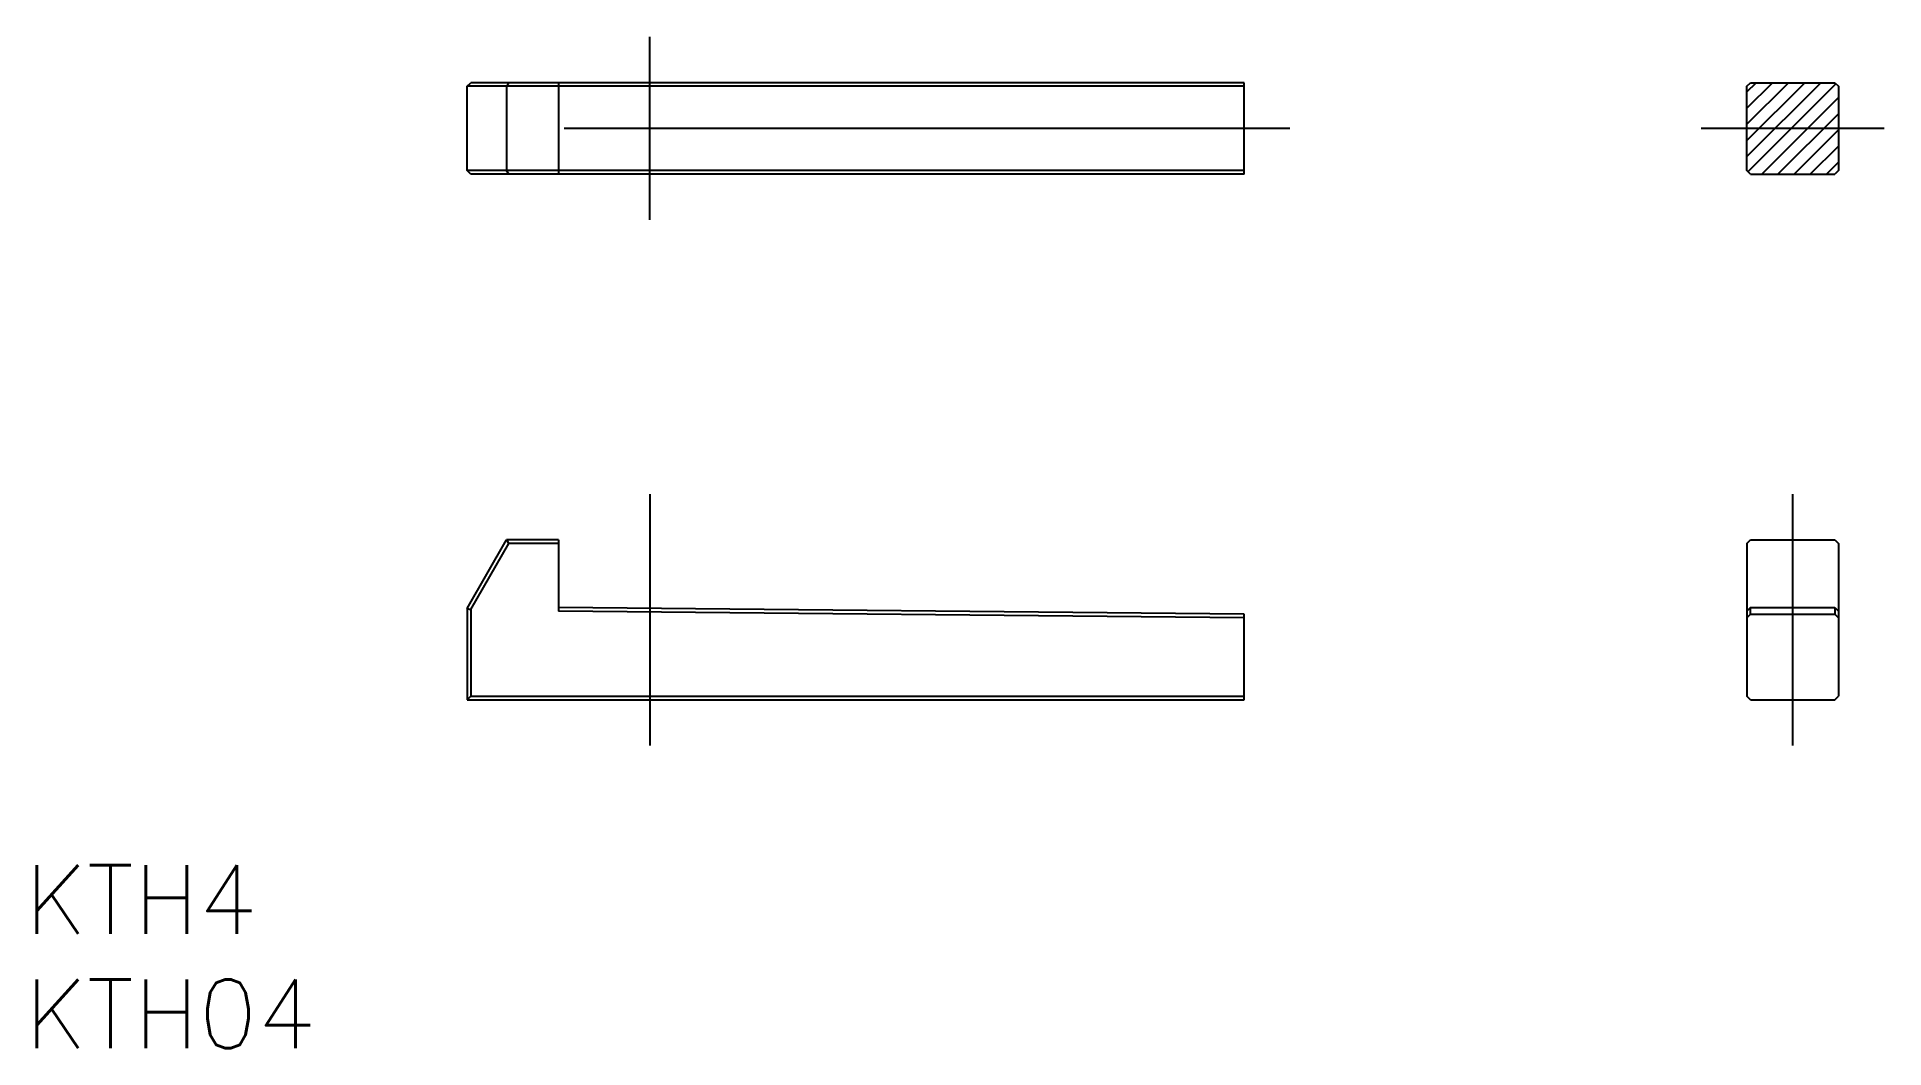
# Model space of a CAD drawing. Extents: x -26.8 to 54, y -15.2 to 29.
import ezdxf

# ---------------------------------------------------------------- set-up
doc = ezdxf.new("R2010")
doc.units = 0
doc.linetypes.add('CENTER', pattern=[50.8, 31.75, -6.35, 6.35, -6.35])
doc.layers.get('0').update_dxf_attribs({"linetype": 'CONTINUOUS'})
doc.layers.add('CENTER', color=1, linetype='CENTER')
doc.styles.get("Standard").update_dxf_attribs({"font": 'txt.shx', "height": 3, "bigfont": 'bigfont.shx'})

msp = doc.modelspace()

# ---------------------------------------------------------------- linework, layer by layer
at = {"color": 7, "linetype": 'CONTINUOUS'}
for p, q in [((-8, 26.84), (-7.84, 27)), ((26, 26.84), (-8, 26.84)), ((-8, 23.16), (-8, 26.84)), ((26, 27), (-7.84, 27)), ((-6.268, 26.84), (-6.176, 27)), ((-6.268, 26.84), (-6.268, 23.16)), ((-4, 27), (-4, 23)), ((26, 23), (26, 27)), ((48, 26.84), (48.16, 27)), ((48, 23.16), (48, 26.84)), ((48.16, 27), (51.84, 27)), ((51.84, 27), (52, 26.84)), ((52, 26.84), (52, 23.16)), ((26, 23.16), (-8, 23.16)), ((-7.84, 23), (-8, 23.16)), ((26, 23), (-7.84, 23)), ((-6.176, 23), (-6.268, 23.16)), ((48.16, 23), (48, 23.16)), ((48.16, 23), (51.84, 23)), ((52, 23.16), (51.84, 23)), ((-8, 4), (-6.268, 7)), ((-7.84, 3.957), (-6.176, 6.84)), ((-4, 7), (-6.268, 7)), ((-6.268, 7), (-6.176, 6.84)), ((-4, 6.84), (-6.176, 6.84)), ((-4, 7), (-4, 3.878)), ((48, 6.84), (48.16, 7)), ((48, 6.84), (48, 0.16)), ((48.16, 7), (51.84, 7)), ((51.84, 7), (52, 6.84)), ((52, 6.84), (52, 0.16)), ((-8, 4), (-8, 0)), ((-8, 4), (-7.84, 3.957)), ((-7.84, 3.957), (-7.84, 0.16)), ((26, 3.75), (-4, 4.038)), ((26, 3.59), (-4, 3.878)), ((26, 0), (26, 3.75)), ((48.16, 4.038), (48, 3.878)), ((48.16, 3.75), (48, 3.59)), ((48.16, 4.038), (51.84, 4.038)), ((48.16, 3.75), (48.16, 4.038)), ((48.16, 3.75), (51.84, 3.75)), ((51.84, 4.038), (51.84, 3.75)), ((51.84, 4.038), (52, 3.878)), ((51.84, 3.75), (52, 3.59)), ((-8, 0), (-7.84, 0.16)), ((-8, 0), (26, 0)), ((-7.84, 0.16), (26, 0.16)), ((48.16, 0), (48, 0.16)), ((48.16, 0), (51.84, 0)), ((51.84, 0), (52, 0.16))]:
    msp.add_line(p, q, dxfattribs=at)
at = {"color": 3, "linetype": 'CONTINUOUS'}
for p, q in [((48, 26.593), (48.407, 27)), ((48, 25.886), (49.114, 27)), ((48, 25.178), (49.822, 27)), ((48, 24.471), (50.529, 27)), ((48, 23.764), (51.236, 27)), ((48.051, 23.109), (51.891, 26.949)), ((48.65, 23), (52, 26.35)), ((49.357, 23), (52, 25.643)), ((50.064, 23), (52, 24.936)), ((50.771, 23), (52, 24.229)), ((51.478, 23), (52, 23.522))]:
    msp.add_line(p, q, dxfattribs=at)
at = {"layer": 'CENTER', "color": 1, "linetype": 'CENTER'}
for p, q in [((0, 21), (0, 29)), ((28, 25), (-10, 25)), ((54, 25), (46, 25)), ((0, 9), (0, -2)), ((50, 9), (50, -2))]:
    msp.add_line(p, q, dxfattribs=at)

# ---------------------------------------------------------------- texts
at = {"color": 7, "linetype": 'CONTINUOUS'}
for s, p in [('KTH4', (-27.333, -10.228)), ('KTH04', (-27.333, -15.228))]:
    msp.add_text(s, height=3, dxfattribs=at).set_placement(p)

doc.saveas('drawing.dxf')
